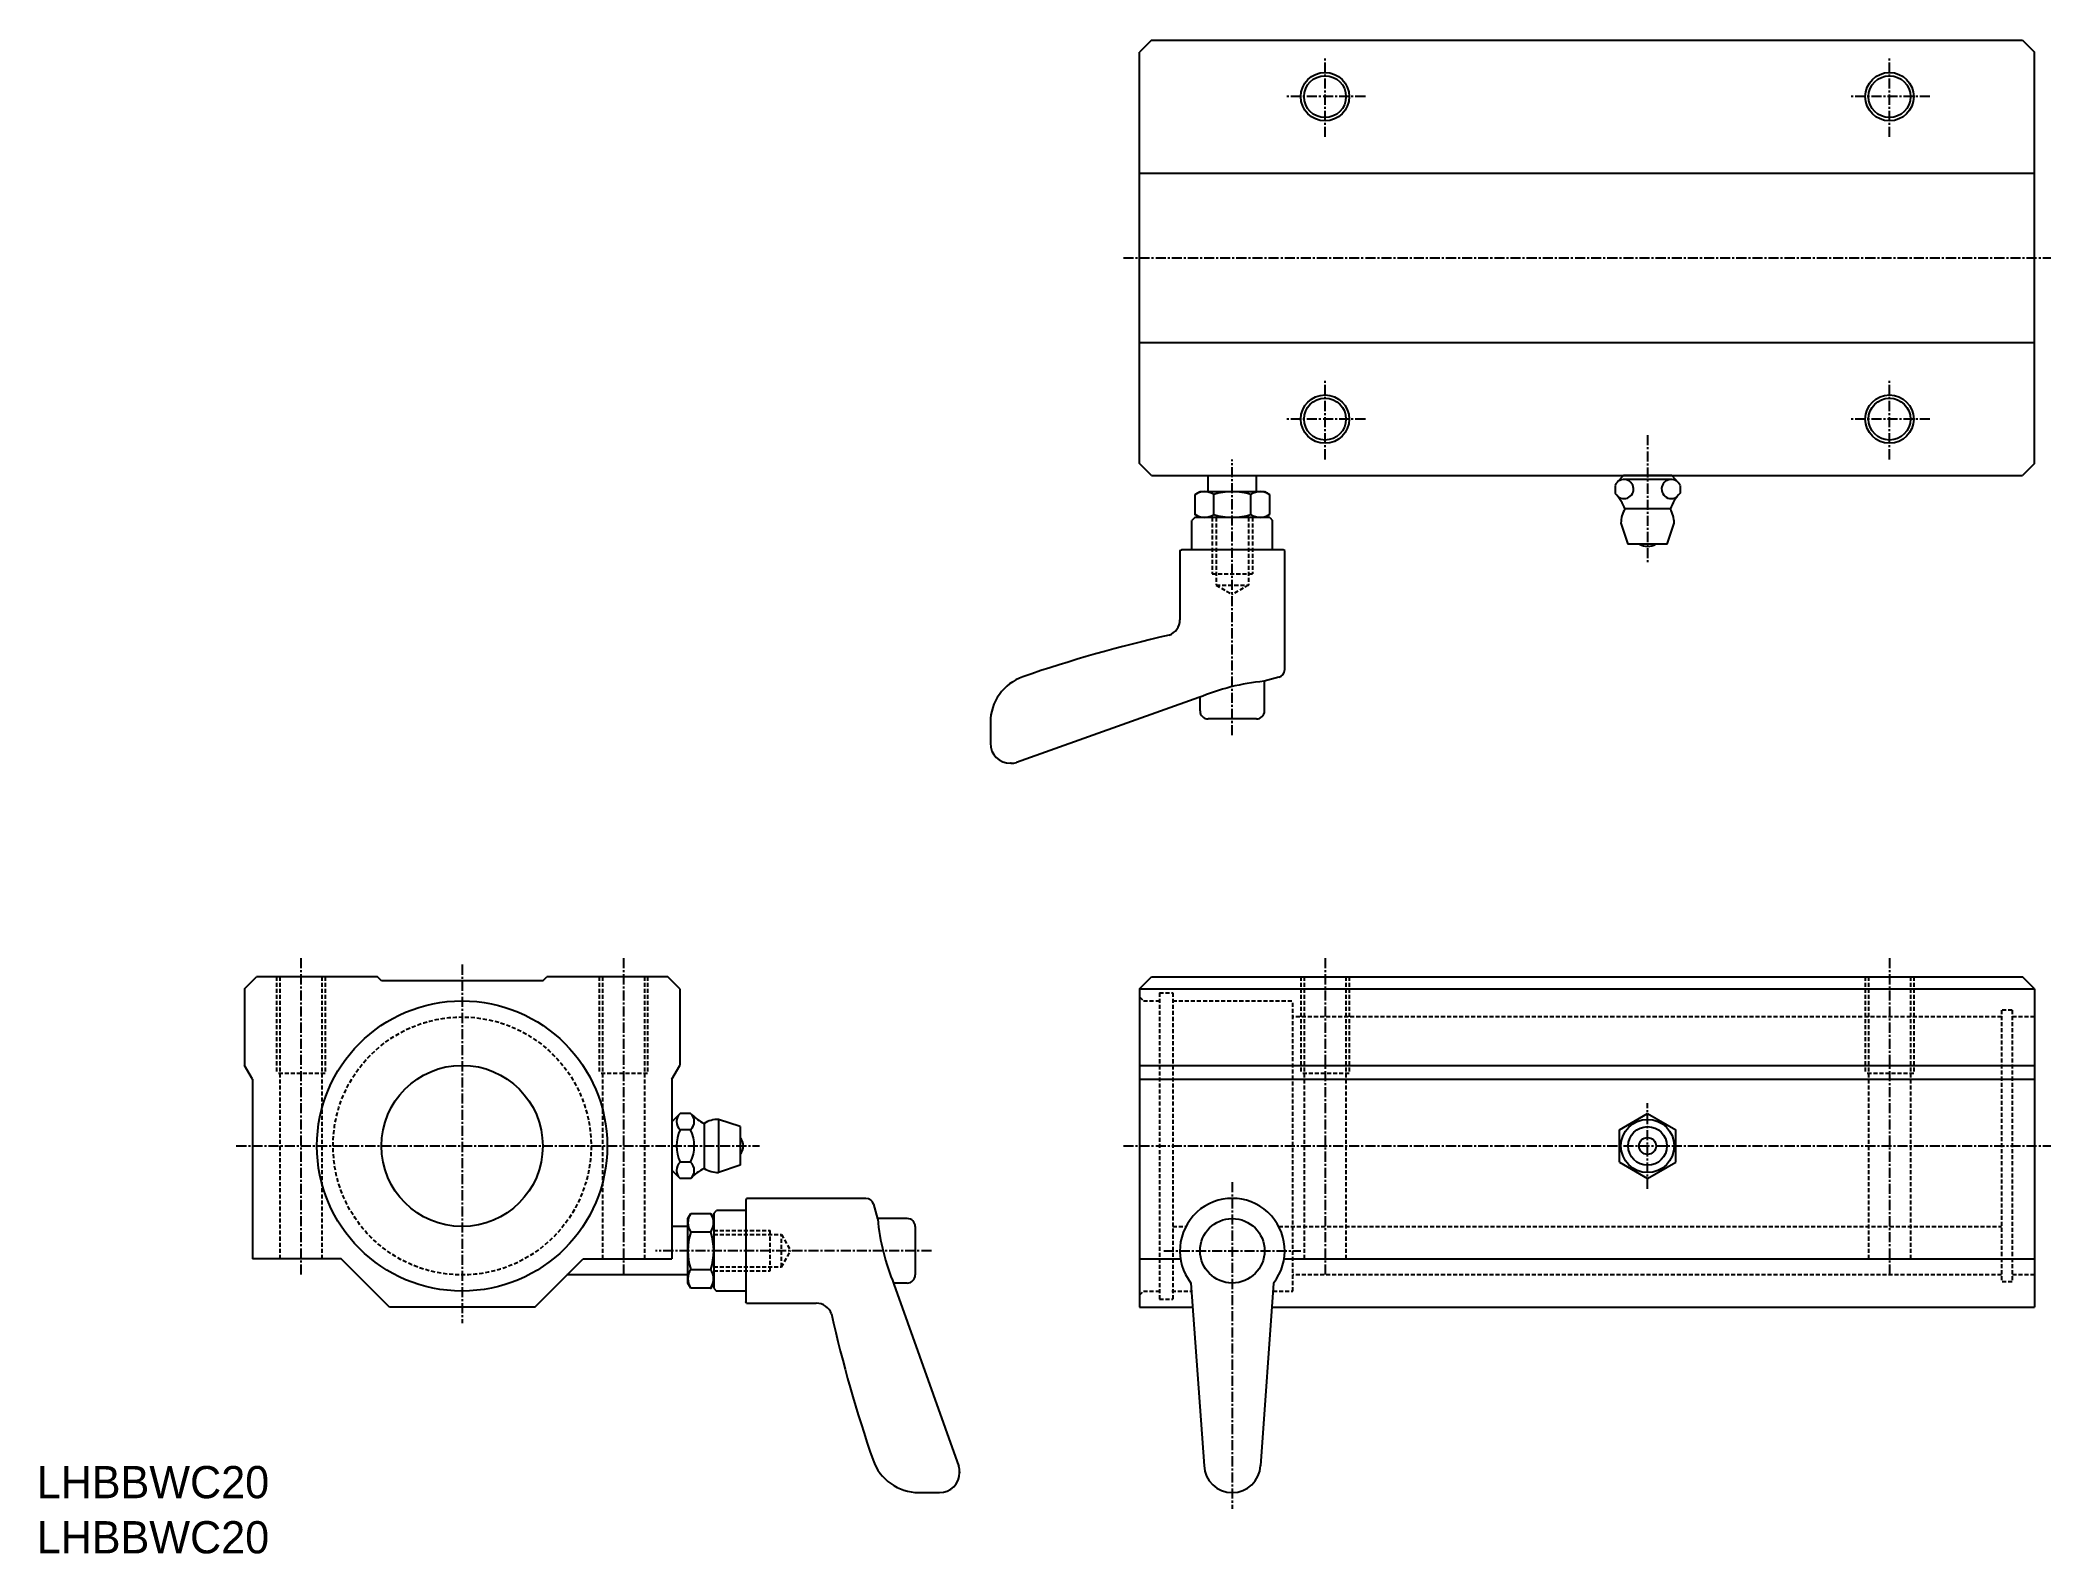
# Model space of a CAD drawing. Extents: x 2271 to 2520, y -1005 to -817.
import ezdxf

# ---------------------------------------------------------------- set-up
doc = ezdxf.new("R2010")
doc.units = 0
doc.linetypes.add('CENTER', pattern=[2, 1.25, -0.25, 0.25, -0.25])
doc.linetypes.add('DASHED', pattern=[0.75, 0.5, -0.25])
doc.layers.get('0').update_dxf_attribs({"linetype": 'CONTINUOUS'})
doc.layers.add('CENTER', color=1, linetype='CENTER')

# ---------------------------------------------------------------- blocks, each defined once
blk = doc.blocks.new('A$C591A3873')
at = {"color": 1, "linetype": 'CENTER'}
for p, q in [((0, 8.5), (0, -32)), ((-8.5, 0), (8.5, 0))]:
    blk.add_line(p, q, dxfattribs=at)
at = {"color": 7, "linetype": 'CONTINUOUS'}
for p, q in [((-5.12, -4), (-3.5, -26.66)), ((5.12, -4), (3.5, -26.66))]:
    blk.add_line(p, q, dxfattribs=at)
blk.add_circle((0, 0), 4, dxfattribs=at)
for centre, radius, start, end in [((0, 0), 6.5, 322.0201, 217.9799), ((0, -26.5), 3.5, 182.543, 357.4475)]:
    blk.add_arc(centre, radius, start, end, dxfattribs=at)

msp = doc.modelspace()

# ---------------------------------------------------------------- linework, layer by layer
at = {"color": 7, "linetype": 'CONTINUOUS'}
for p, q in [((2408.89, -817.32), (2407.39, -818.82)), ((2408.89, -817.32), (2516.89, -817.32)), ((2516.89, -817.32), (2518.39, -818.82)), ((2407.39, -869.82), (2407.39, -818.82)), ((2518.39, -869.82), (2518.39, -818.82)), ((2407.39, -833.82), (2518.39, -833.82)), ((2407.39, -854.82), (2518.39, -854.82)), ((2408.89, -871.32), (2407.39, -869.82)), ((2518.39, -869.82), (2516.89, -871.32)), ((2408.89, -871.32), (2516.89, -871.32)), ((2415.89, -873.32), (2415.89, -871.32)), ((2421.89, -873.32), (2421.89, -871.32)), ((2466.36, -872.54), (2466.36, -873.51)), ((2467.39, -871.32), (2466.58, -872.2)), ((2473.39, -871.32), (2467.39, -871.32)), ((2473.32, -871.82), (2467.46, -871.82)), ((2473.39, -871.32), (2474.2, -872.2)), ((2474.42, -872.54), (2474.42, -873.51)), ((2414.27, -873.67), (2414.89, -873.32)), ((2414.27, -876.16), (2414.27, -873.67)), ((2414.89, -873.32), (2422.89, -873.32)), ((2416.58, -873.67), (2416.58, -876.16)), ((2421.2, -876.16), (2421.2, -873.67)), ((2422.89, -873.32), (2423.51, -873.67)), ((2423.51, -873.67), (2423.51, -876.16)), ((2414.26, -876.52), (2413.89, -876.88)), ((2413.89, -880.52), (2413.89, -876.88)), ((2423.53, -876.52), (2414.26, -876.52)), ((2414.89, -876.52), (2414.27, -876.16)), ((2422.89, -876.52), (2414.89, -876.52)), ((2423.51, -876.16), (2422.89, -876.52)), ((2423.53, -876.52), (2423.89, -876.88)), ((2423.89, -880.52), (2423.89, -876.88)), ((2467.09, -877.22), (2467.96, -879.82)), ((2473.19, -875.47), (2467.59, -875.47)), ((2472.82, -879.82), (2473.69, -877.22)), ((2472.82, -879.82), (2467.96, -879.82)), ((2412.39, -880.6), (2412.59, -880.52)), ((2412.39, -880.6), (2412.39, -889.22)), ((2425.19, -880.52), (2412.59, -880.52)), ((2425.39, -880.6), (2425.19, -880.52)), ((2425.39, -895.38), (2425.39, -880.6)), ((2424.66, -896.35), (2422.83, -896.85)), ((2422.89, -900.52), (2422.89, -896.83)), ((2414.73, -898.87), (2392.14, -906.9)), ((2414.89, -900.52), (2414.89, -898.8)), ((2388.89, -901.95), (2388.89, -904.52)), ((2421.89, -901.52), (2415.89, -901.52)), ((2391.47, -907.02), (2391.39, -907.02)), ((2296.38, -934.99), (2297.88, -933.49)), ((2312.88, -933.49), (2297.88, -933.49)), ((2309.13, -933.49), (2309.13, -933.49)), ((2313.38, -933.99), (2312.88, -933.49)), ((2333.38, -933.99), (2313.38, -933.99)), ((2333.38, -933.99), (2333.88, -933.49)), ((2348.88, -933.49), (2333.88, -933.49)), ((2350.38, -934.99), (2348.88, -933.49)), ((2407.39, -934.99), (2408.89, -933.49)), ((2408.89, -933.49), (2516.89, -933.49)), ((2518.39, -934.99), (2516.89, -933.49)), ((2296.38, -934.99), (2296.38, -944.49)), ((2350.38, -934.99), (2350.38, -944.49)), ((2407.39, -934.99), (2407.39, -974.49)), ((2407.39, -934.99), (2518.39, -934.99)), ((2518.39, -934.99), (2518.39, -974.49)), ((2297.38, -946.22), (2296.38, -944.49)), ((2349.38, -946.22), (2350.38, -944.49)), ((2407.39, -944.49), (2518.39, -944.49)), ((2297.38, -946.22), (2297.38, -968.49)), ((2349.38, -946.22), (2349.38, -968.49)), ((2407.39, -946.22), (2518.39, -946.22)), ((2466.89, -952.47), (2470.39, -950.45)), ((2470.39, -950.45), (2473.89, -952.47)), ((2466.89, -956.51), (2466.89, -952.47)), ((2473.89, -956.51), (2473.89, -952.47)), ((2466.89, -956.51), (2470.39, -958.53)), ((2470.39, -958.53), (2473.89, -956.51)), ((2358.66, -960.99), (2358.58, -961.19)), ((2358.58, -961.19), (2358.58, -973.79)), ((2373.45, -960.99), (2358.66, -960.99)), ((2374.41, -961.72), (2374.91, -963.54)), ((2351.38, -964.49), (2349.38, -964.49)), ((2351.38, -963.49), (2351.74, -962.87)), ((2351.38, -971.49), (2351.38, -963.49)), ((2351.74, -962.87), (2354.22, -962.87)), ((2354.22, -962.87), (2354.58, -963.49)), ((2354.58, -962.85), (2354.94, -962.49)), ((2354.58, -962.85), (2354.58, -972.12)), ((2354.58, -963.49), (2354.58, -971.49)), ((2358.58, -962.49), (2354.94, -962.49)), ((2378.58, -963.49), (2374.89, -963.49)), ((2379.58, -964.49), (2379.58, -970.49)), ((2354.22, -965.18), (2351.74, -965.18)), ((2308.38, -968.49), (2297.38, -968.49)), ((2314.38, -974.49), (2308.38, -968.49)), ((2332.38, -974.49), (2338.38, -968.49)), ((2338.38, -968.49), (2349.38, -968.49)), ((2351.74, -969.8), (2354.22, -969.8)), ((2407.39, -968.49), (2412.47, -968.49)), ((2425.31, -968.49), (2518.39, -968.49)), ((2351.38, -970.49), (2336.38, -970.49)), ((2351.74, -972.11), (2351.38, -971.49)), ((2354.22, -972.11), (2351.74, -972.11)), ((2354.58, -971.49), (2354.22, -972.11)), ((2354.58, -972.12), (2354.94, -972.49)), ((2378.58, -971.49), (2376.86, -971.49)), ((2376.93, -971.64), (2384.96, -994.24)), ((2332.38, -974.49), (2314.38, -974.49)), ((2358.58, -972.49), (2354.94, -972.49)), ((2358.66, -973.99), (2358.58, -973.79)), ((2358.66, -973.99), (2367.29, -973.99)), ((2407.39, -974.49), (2413.98, -974.49)), ((2423.8, -974.49), (2518.39, -974.49)), ((2385.08, -994.91), (2385.08, -994.99)), ((2380.01, -997.49), (2382.58, -997.49))]:
    msp.add_line(p, q, dxfattribs=at)
at = {"color": 3, "linetype": 'DASHED'}
for p, q in [((2416.39, -876.52), (2416.39, -883.52)), ((2416.89, -876.52), (2416.89, -884.92)), ((2420.89, -876.52), (2420.89, -884.92)), ((2421.39, -876.52), (2421.39, -883.52)), ((2416.39, -883.52), (2421.39, -883.52)), ((2416.89, -884.92), (2418.89, -886.07)), ((2416.89, -884.92), (2420.89, -884.92)), ((2420.89, -884.92), (2418.89, -886.07)), ((2300.38, -933.49), (2300.38, -945.49)), ((2300.78, -933.49), (2300.78, -968.49)), ((2305.98, -933.49), (2305.98, -968.49)), ((2306.38, -933.49), (2306.38, -945.49)), ((2340.38, -933.49), (2340.38, -945.49)), ((2340.78, -933.49), (2340.78, -968.49)), ((2345.98, -933.49), (2345.98, -968.49)), ((2346.38, -933.49), (2346.38, -945.49)), ((2427.39, -933.49), (2427.39, -945.49)), ((2427.79, -933.49), (2427.79, -968.49)), ((2432.99, -933.49), (2432.99, -968.49)), ((2433.39, -933.49), (2433.39, -945.49)), ((2497.39, -933.49), (2497.39, -945.49)), ((2497.79, -933.49), (2497.79, -968.49)), ((2502.99, -933.49), (2502.99, -968.49)), ((2503.39, -933.49), (2503.39, -945.49)), ((2407.39, -935.99), (2407.89, -936.49)), ((2407.89, -936.49), (2409.86, -936.49)), ((2409.86, -935.49), (2409.86, -973.49)), ((2409.86, -935.49), (2411.51, -935.49)), ((2411.51, -935.49), (2411.51, -973.49)), ((2411.51, -936.49), (2426.39, -936.49)), ((2426.39, -972.49), (2426.39, -936.49)), ((2514.27, -938.49), (2426.39, -938.49)), ((2515.62, -937.64), (2514.27, -937.64)), ((2514.27, -937.64), (2514.27, -971.34)), ((2515.62, -937.64), (2515.62, -971.34)), ((2518.39, -938.49), (2515.62, -938.49)), ((2306.38, -945.49), (2300.38, -945.49)), ((2346.38, -945.49), (2340.38, -945.49)), ((2433.39, -945.49), (2427.39, -945.49)), ((2503.39, -945.49), (2497.39, -945.49)), ((2411.51, -964.49), (2413.13, -964.49)), ((2424.66, -964.49), (2514.27, -964.49)), ((2354.58, -964.99), (2361.58, -964.99)), ((2354.58, -965.49), (2362.98, -965.49)), ((2361.58, -969.99), (2361.58, -964.99)), ((2362.98, -969.49), (2362.98, -965.49)), ((2362.98, -965.49), (2364.13, -967.49)), ((2354.58, -969.49), (2362.98, -969.49)), ((2362.98, -969.49), (2364.13, -967.49)), ((2354.58, -969.99), (2361.58, -969.99)), ((2514.27, -970.49), (2426.39, -970.49)), ((2515.62, -971.34), (2514.27, -971.34)), ((2518.39, -970.49), (2515.62, -970.49)), ((2407.39, -972.99), (2407.89, -972.49)), ((2407.89, -972.49), (2409.86, -972.49)), ((2409.86, -973.49), (2411.51, -973.49)), ((2411.39, -972.49), (2413.84, -972.49)), ((2423.94, -972.49), (2426.39, -972.49))]:
    msp.add_line(p, q, dxfattribs=at)
at = {"color": 7}
for p, q in [((2350.42, -950.45), (2349.38, -951.49)), ((2351.72, -950.45), (2350.42, -950.45)), ((2353.38, -951.69), (2353.38, -957.29)), ((2357.88, -952.09), (2355.18, -951.19)), ((2355.18, -951.19), (2355.18, -957.79)), ((2357.88, -952.09), (2357.88, -953.44)), ((2351.72, -952.47), (2350.42, -952.47)), ((2357.88, -953.44), (2357.88, -955.54)), ((2351.72, -956.51), (2350.42, -956.51)), ((2357.88, -956.89), (2355.18, -957.79)), ((2357.88, -955.54), (2357.88, -956.89)), ((2349.38, -957.49), (2350.42, -958.53)), ((2351.72, -958.53), (2350.42, -958.53))]:
    msp.add_line(p, q, dxfattribs=at)
at = {"color": 3}
for centre in [(2430.39, -824.32), (2500.39, -824.32), (2430.39, -864.32), (2500.39, -864.32)]:
    msp.add_circle(centre, 3, dxfattribs=at)
at = {"color": 7, "linetype": 'CONTINUOUS'}
for centre, radius in [((2430.39, -824.32), 2.6), ((2500.39, -824.32), 2.6), ((2430.39, -864.32), 2.6), ((2500.39, -864.32), 2.6), ((2323.38, -954.49), 18), ((2323.38, -954.49), 10), ((2470.39, -954.49), 3.3), ((2470.39, -954.49), 2.4), ((2470.39, -954.49), 1.05)]:
    msp.add_circle(centre, radius, dxfattribs=at)
at = {"color": 3, "linetype": 'DASHED'}
msp.add_circle((2323.38, -954.49), 16, dxfattribs=at)
at = {"color": 7, "linetype": 'CONTINUOUS'}
for centre, radius, start, end in [((2467.46, -873), 1.19, 269.9999, 157.0413), ((2473.32, -873), 1.19, 22.9586, 270), ((2415.43, -875.36), 2.04, 55.6158, 124.3842), ((2418.89, -880.96), 7.64, 72.412, 107.588), ((2422.36, -875.36), 2.04, 55.6158, 124.3842), ((2461.99, -877.62), 6, 20.9613, 42.9025), ((2467.46, -873), 1.19, 232.449, 269.9999), ((2478.79, -877.62), 6, 136.8336, 159.0386), ((2473.32, -873), 1.19, 270, 307.5509), ((2415.43, -874.47), 2.04, 235.6158, 304.3842), ((2418.89, -868.87), 7.64, 252.412, 287.588), ((2422.36, -874.47), 2.04, 235.6158, 304.3842), ((2470.39, -877.22), 3.3, 148.0472, 180), ((2470.39, -877.22), 3.3, 360, 31.9528), ((2470.39, -878.3), 1.82, 236.6015, 303.3985), ((2410.39, -889.22), 2, 289.379, 0), ((2449.15, -1059.14), 172.29, 102.7741, 109.0455), ((2394.89, -901.95), 6, 109.1019, 180), ((2425.37, -924.26), 27.53, 95.2907, 112.7322), ((2424.39, -895.38), 1, 285.7247, 0), ((2415.89, -900.52), 1, 180, 270), ((2421.89, -900.52), 1, 270, 0), ((2391.39, -904.52), 2.5, 180, 270), ((2391.47, -905.02), 2, 270, 289.5744), ((2373.45, -961.99), 1, 15.7247, 90), ((2353.42, -964.02), 2.04, 145.6158, 214.3842), ((2352.53, -964.02), 2.04, 325.6158, 34.3842), ((2402.33, -961), 27.53, 185.2907, 202.7322), ((2378.58, -964.49), 1, 0, 90), ((2359.02, -967.49), 7.64, 162.412, 197.588), ((2346.94, -967.49), 7.64, 342.412, 17.588), ((2353.42, -970.95), 2.04, 145.6158, 214.3842), ((2352.53, -970.95), 2.04, 325.6158, 34.3842), ((2378.58, -970.49), 1, 270, 0), ((2367.29, -975.99), 2, 19.379, 90), ((2537.2, -937.23), 172.29, 192.7741, 199.0455), ((2380.01, -991.49), 6, 199.1019, 270), ((2383.08, -994.91), 2, 0, 19.5744), ((2382.58, -994.99), 2.5, 270, 0)]:
    msp.add_arc(centre, radius, start, end, dxfattribs=at)
at = {"color": 7}
for centre, radius, start, end in [((2351.33, -951.46), 1.36, 131.985, 228.0149), ((2350.81, -951.46), 1.36, 311.9851, 48.015), ((2356.09, -946.33), 6, 225.0047, 243.126), ((2355.18, -954.68), 3.49, 90, 121.0482), ((2354.73, -954.49), 4.76, 154.8911, 205.1089), ((2347.41, -954.49), 4.76, 334.8911, 25.1089), ((2356.7, -954.49), 1.57, 318.2478, 41.7522), ((2351.33, -957.52), 1.36, 131.9851, 228.0149), ((2350.81, -957.52), 1.36, 311.9851, 48.0149), ((2356.09, -962.64), 6, 116.874, 136.757), ((2355.18, -954.3), 3.49, 238.9518, 270)]:
    msp.add_arc(centre, radius, start, end, dxfattribs=at)
at = {"color": 7, "linetype": 'CONTINUOUS'}
for p in [(2414.27, -876.16), (2354.22, -972.11), (2385.08, -994.99)]:
    msp.add_point(p, dxfattribs=at)
at = {"color": 11}
msp.add_point((2323.38, -944.49), dxfattribs=at)
at = {"layer": 'CENTER', "color": 1, "linetype": 'CENTER'}
for p, q in [((2430.39, -829.32), (2430.39, -819.32)), ((2500.39, -829.32), (2500.39, -819.32)), ((2435.39, -824.32), (2425.39, -824.32)), ((2505.39, -824.32), (2495.39, -824.32)), ((2405.39, -844.32), (2520.39, -844.32)), ((2430.39, -869.32), (2430.39, -859.32)), ((2500.39, -869.32), (2500.39, -859.32)), ((2435.39, -864.32), (2425.39, -864.32)), ((2505.39, -864.32), (2495.39, -864.32)), ((2470.39, -866.32), (2470.39, -882.12)), ((2418.89, -903.52), (2418.89, -869.32)), ((2303.38, -931.19), (2303.38, -970.65)), ((2323.38, -931.99), (2323.38, -976.49)), ((2343.38, -931.19), (2343.38, -970.65)), ((2430.39, -931.19), (2430.39, -970.65)), ((2500.39, -931.19), (2500.39, -970.65)), ((2470.39, -959.79), (2470.39, -949.19)), ((2295.38, -954.49), (2360.28, -954.49)), ((2405.39, -954.49), (2520.39, -954.49)), ((2381.58, -967.49), (2347.38, -967.49))]:
    msp.add_line(p, q, dxfattribs=at)

# ---------------------------------------------------------------- block references
at = {"color": 4, "linetype": 'CONTINUOUS'}
msp.add_blockref('A$C591A3873', (2418.89, -967.49), dxfattribs=at)

# ---------------------------------------------------------------- texts
at = {"color": 7, "linetype": 'CONTINUOUS'}
for p in [(2270.62, -998.19), (2270.62, -1005.03)]:
    msp.add_text('LHBBWC20', height=4, dxfattribs=at).set_placement(p)

doc.saveas('drawing.dxf')
